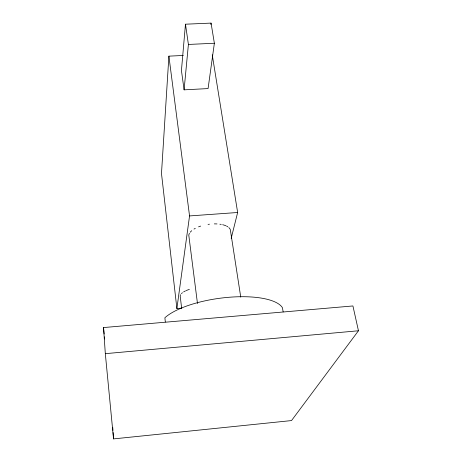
<?xml version="1.0" encoding="UTF-8"?>
<svg xmlns="http://www.w3.org/2000/svg" width="462" height="462" viewBox="0 0 462 462"><rect width="100%" height="100%" fill="white"/><g stroke="black" fill="none" stroke-linecap="round" stroke-linejoin="round"><path stroke-width="0.69" d="M183.31 55.463L168.896 56.15L161.486 173.504L176.888 308.558L181.849 308.137M185.47 24.203L181.439 70.513L184.09 89.847L208.079 88.577L214.368 43.249L211.065 23.1L185.47 24.203L188.404 44.45L184.09 89.847M210.88 24.521L211.065 23.1M176.888 308.558L189.547 215.933L168.896 56.15M231.196 238.334L237.647 212.497L212.249 54.793M358.46 330.769L291.522 420.576L113.548 438.9L105.319 353.667L103.54 327.564L352.922 305.954L358.46 330.769L105.319 353.667M189.547 215.933L237.647 212.497M188.404 44.45L214.368 43.249M283.166 311.885L282.403 307.657A62.491 21.16 -7.9 0 0 228.147 297.343A62.491 21.16 -7.9 0 0 164.882 317.764L165.332 322.002M240.748 297.112L230.336 229.735A21.073 9.217 -8 0 0 228.805 227.564M197.482 303.563L188.791 235.233A21.073 9.217 -8 0 1 189.46 233.35M181.687 308.726L180.186 295.911A17.874 6.63 -7.3 0 1 180.625 294.704M103.54 327.564L104.146 333.991M104.418 336.85L104.62 338.993M112.757 427.529L112.959 430.37M113.103 432.501L113.548 438.9M190.24 232.219A21.073 9.217 -8 0 1 191.718 230.729M194.005 229.077A21.073 9.217 -8 0 1 195.305 228.338M198.556 226.854A21.073 9.217 -8 0 1 200.652 226.103M208.044 224.388A21.073 9.217 -8 0 1 209.453 224.203M214.316 223.885A21.073 9.217 -8 0 1 216.996 223.937M219.895 224.209A21.073 9.217 -8 0 1 221.258 224.422M222.644 224.717A21.073 9.217 -8 0 1 225.935 225.791M226.605 226.109A21.073 9.217 -8 0 1 227.812 226.802M181.445 293.636A17.874 6.63 -7.3 0 1 182.467 292.723M183.61 291.932A17.874 6.63 -7.3 0 1 185.47 290.921M186.157 290.604A17.874 6.63 -7.3 0 1 189.374 289.397"/></g></svg>
